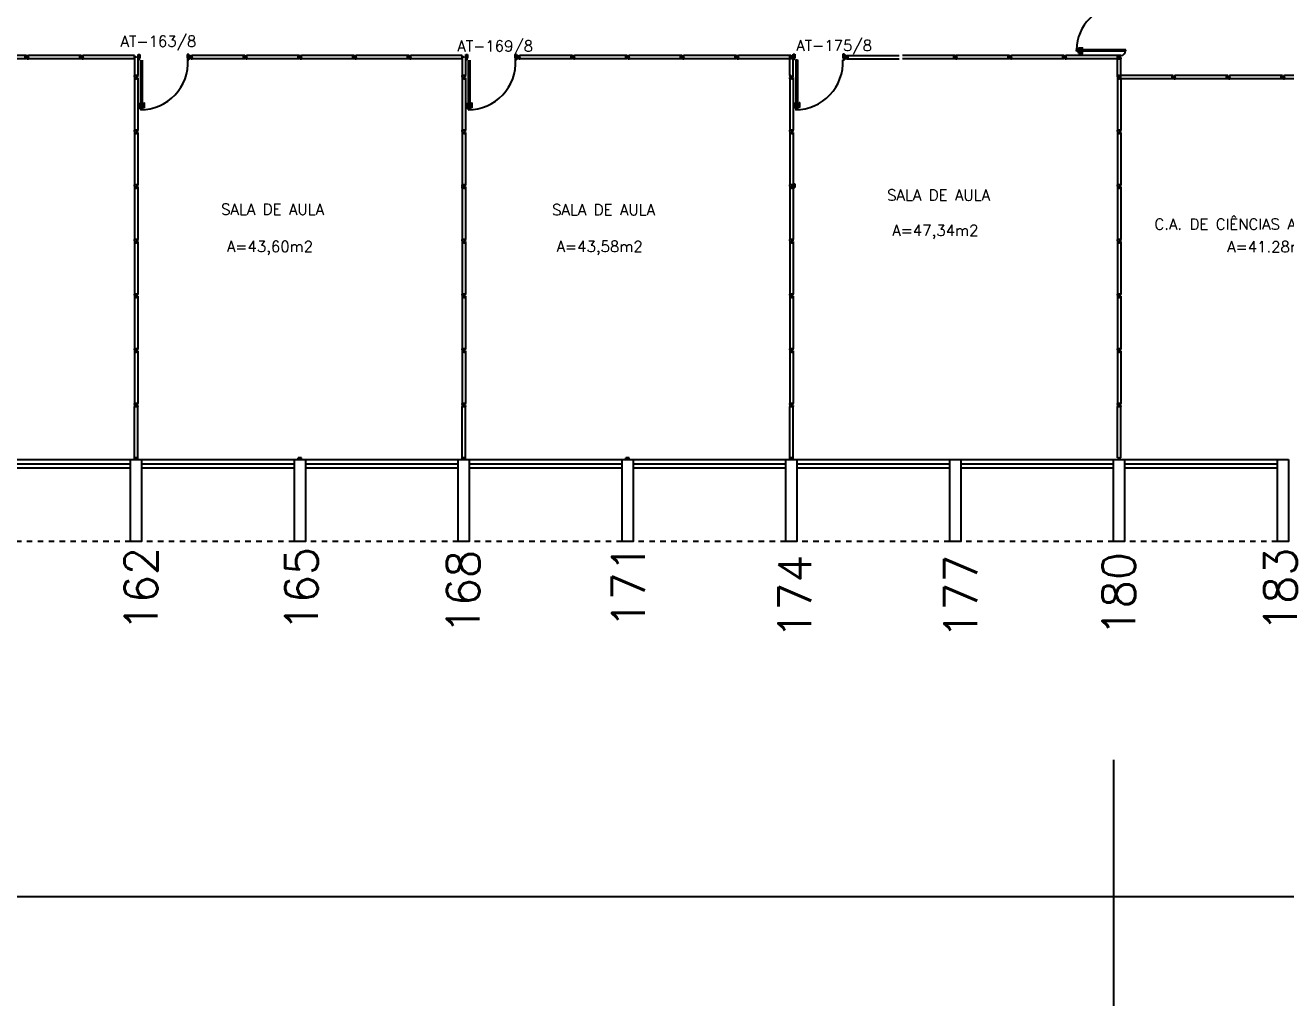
# Model space of a CAD drawing. Extents: x -250 to -5, y 354 to 449.
# Drawn here: x -76.63 to -53.54, y 356.9 to 374.85 of the extents above; entities that cross this region are included whole.
import ezdxf
from ezdxf.enums import TextEntityAlignment as Align

# ---------------------------------------------------------------- set-up
doc = ezdxf.new("R2010")
doc.units = 0
doc.header["$LTSCALE"] = 0.02
doc.header["$MEASUREMENT"] = 0
doc.header["$PDMODE"] = 98
doc.linetypes.add('HIDDEN2', pattern=[0.1875, 0.125, -0.0625])
doc.layers.get('0').update_dxf_attribs({"linetype": 'CONTINUOUS'})
doc.layers.get('DEFPOINTS').update_dxf_attribs({"linetype": 'CONTINUOUS'})
for name, color, linetype in [('DIV', 2, 'CONTINUOUS'), ('ESQ', 2, 'CONTINUOUS'), ('ESTR', 3, 'CONTINUOUS'), ('NOPILAR1', 2, 'CONTINUOUS'), ('PROJ', 1, 'HIDDEN2'), ('TEXTO', 2, 'CONTINUOUS'), ('TEXTO-CENTRO-CUSTO', 2, 'CONTINUOUS'), ('TEXTO-ENDEREÇO', 2, 'CONTINUOUS'), ('ÁREA', 2, 'CONTINUOUS')]:
    doc.layers.add(name, color=color, linetype=linetype)
doc.styles.add('1', font='romans.shx')
doc.styles.add('NOPILAR', font='simplex.shx', dxfattribs={"height": 0.6})
doc.styles.add('UNB-100', font='simplex.shx', dxfattribs={"height": 0.2})
doc.styles.add('UNB-100-1', font='simplex.shx', dxfattribs={"height": 0.2})
doc.dimstyles.new('1-600', dxfattribs={"dimtxt": 1.1, "dimasz": 2.5, "dimexe": 2, "dimexo": 4, "dimgap": 0.2, "dimtad": 1, "dimdec": 0, "dimzin": 4, "dimdsep": 46, "dimlunit": 6, "dimtxsty": '1', "dimblk1": 'NONE', "dimblk2": 'NONE', "dimsah": 1, "dimcen": 0, "dimclrd": 2, "dimclre": 2, "dimclrt": 2, "dimadec": 0, "dimazin": 0, "dimtfac": 1, "dimtdec": 0, "dimtmove": 2, "dimatfit": 3, "dimldrblk": 'NONE', "dimfxl": 0, "dimtolj": 1, "dimtzin": 0, "dimarcsym": 0})

# ---------------------------------------------------------------- blocks, each defined once
blk = doc.blocks.new('DIVMT-TTS')
for p, q in [((-0.03, 0.03), (-0.03, 0.006)), ((-0.008, 0.03), (-0.03, 0.03)), ((-0.0185, 0.006), (-0.03, 0.006)), ((-0.0185, -0.006), (-0.0185, 0.006)), ((-0.008, 0.03), (-0.008, 0.02)), ((-0.008, 0.02), (0.008, 0.02)), ((-0.0051, 0), (0.0051, 0)), ((0.0051, 0), (-0.0051, 0)), ((-0.0051, 0), (0.0051, 0)), ((0, -0.0051), (0, 0.0051)), ((0, 0.0051), (0, -0.0051)), ((0.008, 0.03), (0.008, 0.02)), ((0.008, 0.03), (0.03, 0.03)), ((0.0205, 0.006), (0.03, 0.006)), ((0.0205, -0.006), (0.0205, 0.006)), ((0.0205, 0.006), (0.0205, -0.006)), ((0.0205, 0.006), (0.03, 0.006)), ((0.97, 0.03), (0.03, 0.03)), ((0.03, 0.006), (0.03, 0.03)), ((0.03, -0.03), (0.03, 0.03)), ((0.03, -0.005), (0.03, 0.005)), ((0.97, -0.03), (0.97, 0.03)), ((0.97, 0.03), (0.97, 0.009)), ((0.97, 0.009), (0.97, 0.027)), ((0.9795, 0.006), (0.97, 0.006)), ((0.97, -0.005), (0.97, 0.005)), ((0.9795, 0.006), (0.9795, -0.006)), ((1.0051, 0), (0.9949, 0)), ((1, 0.0051), (1, -0.0051)), ((-0.0185, -0.006), (-0.03, -0.006)), ((-0.03, -0.03), (-0.03, -0.006)), ((-0.008, -0.03), (-0.03, -0.03)), ((-0.008, -0.03), (-0.008, -0.02)), ((-0.008, -0.02), (0.008, -0.02)), ((0.008, -0.03), (0.008, -0.02)), ((0.008, -0.03), (0.03, -0.03)), ((0.0205, -0.006), (0.03, -0.006)), ((0.0205, -0.006), (0.03, -0.006)), ((0.03, -0.006), (0.03, -0.03)), ((0.97, -0.03), (0.03, -0.03)), ((0.9795, -0.006), (0.97, -0.006)), ((0.97, -0.009), (0.97, -0.027))]:
    blk.add_line(p, q)
blk = doc.blocks.new('DIV-TTS')
for p, q in [((-0.0051, 0), (0.0051, 0)), ((0, -0.0051), (0, 0.0051)), ((0.0205, 0.006), (0.03, 0.006)), ((0.0205, -0.006), (0.0205, 0.006)), ((0.03, 0.03), (0.97, 0.03)), ((0.03, 0.03), (0.03, -0.03)), ((0.03, 0.009), (0.03, 0.027)), ((0.03, 0.005), (0.03, -0.005)), ((0.97, 0.03), (0.97, -0.03)), ((0.9795, 0.006), (0.97, 0.006)), ((0.97, 0.005), (0.97, -0.005)), ((0.9795, -0.006), (0.9795, 0.006)), ((1.0051, 0), (0.9949, 0)), ((0.9949, 0), (1.0051, 0)), ((1, -0.0051), (1, 0.0051)), ((0.0205, -0.006), (0.03, -0.006)), ((0.03, -0.03), (0.03, -0.009)), ((0.03, -0.009), (0.03, -0.027)), ((0.03, -0.03), (0.97, -0.03)), ((0.9795, -0.006), (0.97, -0.006))]:
    blk.add_line(p, q)
blk = doc.blocks.new('*D54')
at = {"color": 2, "linetype": 'ByBlock', "transparency": 16777216}
for p, q in [((-46.088, 351.649), (-46.088, 347.149)), ((-9.888, 351.649), (-9.888, 347.149)), ((-46.088, 349.149), (-9.888, 349.149))]:
    blk.add_line(p, q, dxfattribs=at)
at = {"layer": 'DEFPOINTS', "color": 0, "linetype": 'ByBlock', "transparency": 16777216}
for p in [(-46.088, 355.649), (-9.888, 355.649), (-9.888, 349.149)]:
    blk.add_point(p, dxfattribs=at)
at = {"color": 2, "linetype": 'ByBlock', "transparency": 16777216, "insert": (-27.988, 349.899), "char_height": 1.1, "attachment_point": 5, "style": '1'}
blk.add_mtext('\\A1;Salas de Aula', dxfattribs=at)
blk = doc.blocks.new('_NONE')
at = {"color": 0, "linetype": 'ByBlock'}
blk.add_circle((0, 0), 0.25, dxfattribs=at)
blk = doc.blocks.new('*D53')
at = {"color": 2, "linetype": 'ByBlock', "transparency": 16777216}
for p, q in [((-187.088, 351.649), (-187.088, 347.149)), ((-46.088, 351.649), (-46.088, 347.149)), ((-187.088, 349.149), (-46.088, 349.149))]:
    blk.add_line(p, q, dxfattribs=at)
at = {"layer": 'DEFPOINTS', "color": 0, "linetype": 'ByBlock', "transparency": 16777216}
for p in [(-187.088, 355.649), (-46.088, 355.649), (-46.088, 349.149)]:
    blk.add_point(p, dxfattribs=at)
at = {"color": 2, "linetype": 'ByBlock', "transparency": 16777216, "insert": (-116.588, 350.082), "char_height": 1.1, "attachment_point": 5, "style": '1'}
blk.add_mtext('\\A1;Biologia', dxfattribs=at)
blk = doc.blocks.new('MTINI-TTS')
for p, q in [((-0.03, 0.008), (-0.03, 0.03)), ((0.03, 0.03), (-0.03, 0.03)), ((-0.03, 0.008), (-0.02, 0.008)), ((-0.009, 0.03), (-0.027, 0.03)), ((-0.02, 0.008), (-0.02, 0)), ((-0.001, 0), (-0.02, 0)), ((-0.006, 0.02), (-0.006, 0.03)), ((-0.006, 0.023), (-0.006, 0.027)), ((-0.006, 0.02), (0.006, 0.02)), ((0.005, 0.03), (-0.005, 0.03)), ((0.005, 0), (-0.005, 0)), ((0.004, 0.02), (-0.004, 0.02)), ((0.02, 0), (-0.001, 0)), ((0, -0.005), (0, 0.005)), ((0.006, 0.02), (0.006, 0.03)), ((0.006, 0.023), (0.006, 0.027)), ((0.009, 0.03), (0.027, 0.03)), ((0.03, 0.008), (0.02, 0.008)), ((0.02, 0), (0.02, 0.008)), ((0.03, 0.008), (0.03, 0.03))]:
    blk.add_line(p, q)
blk = doc.blocks.new('MTT-TTS')
for p, q in [((-0.008, 0.03), (-0.03, 0.03)), ((-0.03, 0.03), (-0.03, 0.006)), ((-0.0185, 0.006), (-0.03, 0.006)), ((-0.0185, -0.006), (-0.0185, 0.006)), ((-0.008, 0.03), (-0.008, 0.02)), ((-0.008, 0.02), (0.008, 0.02)), ((-0.0051, 0), (0.0051, 0)), ((0, -0.0051), (0, 0.0051)), ((0.008, 0.03), (0.03, 0.03)), ((0.008, 0.03), (0.008, 0.02)), ((0.0205, -0.006), (0.0205, 0.006)), ((0.0205, 0.006), (0.03, 0.006)), ((0.03, 0.006), (0.03, 0.03)), ((-0.03, -0.03), (-0.03, -0.006)), ((-0.0185, -0.006), (-0.03, -0.006)), ((-0.008, -0.03), (-0.03, -0.03)), ((-0.008, -0.02), (0.008, -0.02)), ((-0.008, -0.03), (-0.008, -0.02)), ((0.008, -0.03), (0.008, -0.02)), ((0.008, -0.03), (0.03, -0.03)), ((0.0205, -0.006), (0.03, -0.006)), ((0.03, -0.006), (0.03, -0.03))]:
    blk.add_line(p, q)
blk = doc.blocks.new('PTDP-TTS')
at = {"color": 2}
for p, q in [((0.084, 0.9), (0.115, 0.9)), ((0.084, -0.1), (0.084, 0.9)), ((0.114, -0.1), (0.114, 0.9)), ((1.884, 0.9), (1.914, 0.9)), ((1.884, -0.1), (1.884, 0.9)), ((1.914, -0.1), (1.914, 0.9)), ((0.084, -0.1), (0.115, -0.1)), ((1.885, -0.101), (1.915, -0.101))]:
    blk.add_line(p, q, dxfattribs=at)
at = {"color": 1}
for centre, radius, start, end in [((0.114, 0.006), 0.892, 0, 90), ((1.899, 0.006), 0.892, 90, 180), ((0.098, 0), 0.098, 180, 270), ((1.896, -0.001), 0.0991, 271.7192, 0)]:
    blk.add_arc(centre, radius, start, end, dxfattribs=at)
at = {"layer": 'ESQ', "color": 1}
for p, q in [((0.044, 0.86), (0.044, 0.77)), ((0.044, 0.86), (0.084, 0.86)), ((0.054, 0.77), (0.044, 0.77)), ((0.054, 0.85), (0.054, 0.77)), ((0.054, 0.85), (0.084, 0.85)), ((0.154, 0.86), (0.114, 0.86)), ((0.144, 0.85), (0.114, 0.85)), ((0.144, 0.85), (0.144, 0.77)), ((0.144, 0.77), (0.154, 0.77)), ((0.154, 0.86), (0.154, 0.77))]:
    blk.add_line(p, q, dxfattribs=at)

msp = doc.modelspace()

# ---------------------------------------------------------------- linework, layer by layer
at = {"layer": 'DIV'}
for p, q in [((-74.626, 374.237), (-74.626, 373.927)), ((-74.566, 374.237), (-74.566, 373.927)), ((-74.539, 374.217), (-74.56, 374.217)), ((-74.559, 374.302), (-74.559, 374.317)), ((-74.559, 374.317), (-74.529, 374.317)), ((-74.559, 374.232), (-74.559, 374.302)), ((-74.559, 374.217), (-74.559, 374.233)), ((-74.539, 374.247), (-74.539, 374.217)), ((-74.539, 374.247), (-74.529, 374.247)), ((-74.529, 374.317), (-74.529, 374.247)), ((-74.514, 374.213), (-74.514, 373.299)), ((-74.484, 374.213), (-74.484, 373.299)), ((-73.66, 374.317), (-73.66, 374.247)), ((-73.63, 374.317), (-73.66, 374.317)), ((-73.65, 374.247), (-73.66, 374.247)), ((-73.65, 374.247), (-73.65, 374.217)), ((-73.65, 374.217), (-73.63, 374.217)), ((-73.647, 374.317), (-73.647, 374.297)), ((-73.647, 374.297), (-73.632, 374.297)), ((-73.647, 374.237), (-73.632, 374.237)), ((-73.647, 374.217), (-73.647, 374.237)), ((-73.63, 374.302), (-73.63, 374.317)), ((-73.63, 374.232), (-73.63, 374.302)), ((-73.63, 374.217), (-73.63, 374.233)), ((-68.626, 374.237), (-68.626, 373.927)), ((-68.566, 374.237), (-68.566, 373.927)), ((-68.539, 374.217), (-68.56, 374.217)), ((-68.559, 374.302), (-68.559, 374.317)), ((-68.559, 374.317), (-68.529, 374.317)), ((-68.559, 374.232), (-68.559, 374.302)), ((-68.559, 374.217), (-68.559, 374.233)), ((-68.539, 374.247), (-68.539, 374.217)), ((-68.539, 374.247), (-68.529, 374.247)), ((-68.529, 374.317), (-68.529, 374.247)), ((-68.514, 374.213), (-68.514, 373.299)), ((-68.484, 374.213), (-68.484, 373.299)), ((-67.66, 374.317), (-67.66, 374.247)), ((-67.63, 374.317), (-67.66, 374.317)), ((-67.65, 374.247), (-67.66, 374.247)), ((-67.65, 374.247), (-67.65, 374.217)), ((-67.65, 374.217), (-67.63, 374.217)), ((-67.647, 374.317), (-67.647, 374.297)), ((-67.647, 374.297), (-67.632, 374.297)), ((-67.647, 374.237), (-67.632, 374.237)), ((-67.647, 374.217), (-67.647, 374.237)), ((-67.63, 374.302), (-67.63, 374.317)), ((-67.63, 374.232), (-67.63, 374.302)), ((-67.63, 374.217), (-67.63, 374.233)), ((-62.626, 374.258), (-62.626, 374.24)), ((-62.626, 373.927), (-62.626, 374.237)), ((-62.566, 373.927), (-62.566, 374.237)), ((-62.564, 374.318), (-62.534, 374.318)), ((-62.564, 374.303), (-62.564, 374.318)), ((-62.564, 374.233), (-62.564, 374.303)), ((-62.564, 374.218), (-62.564, 374.233)), ((-62.544, 374.218), (-62.564, 374.218)), ((-62.544, 374.248), (-62.534, 374.248)), ((-62.544, 374.248), (-62.544, 374.218)), ((-62.534, 374.318), (-62.534, 374.248)), ((-62.515, 374.218), (-62.485, 374.218)), ((-62.515, 374.218), (-62.515, 373.303)), ((-62.485, 374.218), (-62.485, 373.303)), ((-61.653, 374.318), (-61.653, 374.248)), ((-61.623, 374.318), (-61.653, 374.318)), ((-61.643, 374.248), (-61.653, 374.248)), ((-61.643, 374.248), (-61.643, 374.218)), ((-61.643, 374.218), (-61.623, 374.218)), ((-61.602, 374.298), (-61.624, 374.298)), ((-61.624, 374.298), (-61.624, 374.274)), ((-61.613, 374.274), (-61.624, 374.274)), ((-61.624, 374.238), (-61.624, 374.262)), ((-61.613, 374.262), (-61.624, 374.262)), ((-61.602, 374.238), (-61.624, 374.238)), ((-61.623, 374.303), (-61.623, 374.318)), ((-61.623, 374.233), (-61.623, 374.303)), ((-61.623, 374.218), (-61.623, 374.233)), ((-61.613, 374.262), (-61.613, 374.274)), ((-61.602, 374.298), (-61.602, 374.288)), ((-61.602, 374.288), (-61.586, 374.288)), ((-61.602, 374.248), (-61.586, 374.248)), ((-61.602, 374.238), (-61.602, 374.248)), ((-61.599, 374.268), (-61.589, 374.268)), ((-61.599, 374.268), (-61.589, 374.268)), ((-61.594, 374.263), (-61.594, 374.273)), ((-61.594, 374.263), (-61.594, 374.273)), ((-61.586, 374.298), (-61.564, 374.298)), ((-61.586, 374.298), (-61.586, 374.288)), ((-61.586, 374.238), (-61.586, 374.248)), ((-61.586, 374.238), (-61.564, 374.238)), ((-61.574, 374.274), (-61.564, 374.274)), ((-61.574, 374.262), (-61.574, 374.274)), ((-61.574, 374.262), (-61.574, 374.274)), ((-61.574, 374.274), (-61.564, 374.274)), ((-61.574, 374.262), (-61.564, 374.262)), ((-61.574, 374.262), (-61.564, 374.262)), ((-61.564, 374.298), (-60.624, 374.298)), ((-61.564, 374.298), (-61.564, 374.238)), ((-61.564, 374.274), (-61.564, 374.298)), ((-61.564, 374.277), (-61.564, 374.295)), ((-61.564, 374.273), (-61.564, 374.263)), ((-61.564, 374.262), (-61.564, 374.238)), ((-61.564, 374.238), (-61.564, 374.259)), ((-61.564, 374.259), (-61.564, 374.241)), ((-61.564, 374.238), (-60.624, 374.238)), ((-59.624, 374.298), (-60.564, 374.298)), ((-59.624, 374.238), (-60.564, 374.238)), ((-59.624, 374.298), (-59.624, 374.274)), ((-59.602, 374.298), (-59.624, 374.298)), ((-59.624, 374.238), (-59.624, 374.298)), ((-59.624, 374.298), (-59.624, 374.277)), ((-59.624, 374.298), (-59.6, 374.298)), ((-59.624, 374.276), (-59.624, 374.298)), ((-59.624, 374.277), (-59.624, 374.295)), ((-59.624, 374.276), (-59.614, 374.276)), ((-59.613, 374.274), (-59.624, 374.274)), ((-59.615, 374.274), (-59.624, 374.274)), ((-59.624, 374.263), (-59.624, 374.273)), ((-59.613, 374.262), (-59.624, 374.262)), ((-59.624, 374.238), (-59.624, 374.262)), ((-59.615, 374.262), (-59.624, 374.262)), ((-59.624, 374.26), (-59.614, 374.26)), ((-59.624, 374.26), (-59.624, 374.238)), ((-59.624, 374.259), (-59.624, 374.241)), ((-59.602, 374.238), (-59.624, 374.238)), ((-59.6, 374.238), (-59.624, 374.238)), ((-59.564, 374.238), (-59.624, 374.238)), ((-59.615, 374.274), (-59.615, 374.262)), ((-59.614, 374.276), (-59.614, 374.26)), ((-59.613, 374.262), (-59.613, 374.274)), ((-59.602, 374.298), (-59.602, 374.288)), ((-59.602, 374.288), (-59.586, 374.288)), ((-59.602, 374.238), (-59.602, 374.248)), ((-59.602, 374.248), (-59.586, 374.248)), ((-59.6, 374.287), (-59.6, 374.298)), ((-59.588, 374.287), (-59.6, 374.287)), ((-59.6, 374.248), (-59.6, 374.238)), ((-59.588, 374.248), (-59.6, 374.248)), ((-59.6, 374.248), (-59.588, 374.248)), ((-59.6, 374.248), (-59.6, 374.238)), ((-59.599, 374.268), (-59.589, 374.268)), ((-59.589, 374.268), (-59.599, 374.268)), ((-59.599, 374.268), (-59.589, 374.268)), ((-59.589, 374.268), (-59.599, 374.268)), ((-59.589, 374.268), (-59.599, 374.268)), ((-59.599, 374.268), (-59.589, 374.268)), ((-59.589, 374.238), (-59.599, 374.238)), ((-59.594, 374.263), (-59.594, 374.273)), ((-59.594, 374.273), (-59.594, 374.263)), ((-59.594, 374.273), (-59.594, 374.263)), ((-59.594, 374.273), (-59.594, 374.263)), ((-59.594, 374.263), (-59.594, 374.273)), ((-59.594, 374.273), (-59.594, 374.263)), ((-59.588, 374.287), (-59.588, 374.298)), ((-59.564, 374.298), (-59.588, 374.298)), ((-59.588, 374.248), (-59.588, 374.238)), ((-59.588, 374.248), (-59.588, 374.238)), ((-59.588, 374.238), (-59.564, 374.238)), ((-59.586, 374.298), (-59.586, 374.288)), ((-59.586, 374.298), (-59.564, 374.298)), ((-59.586, 374.238), (-59.586, 374.248)), ((-59.586, 374.238), (-59.564, 374.238)), ((-59.564, 374.276), (-59.574, 374.276)), ((-59.574, 374.276), (-59.574, 374.26)), ((-59.574, 374.274), (-59.564, 374.274)), ((-59.574, 374.262), (-59.574, 374.274)), ((-59.574, 374.274), (-59.574, 374.262)), ((-59.574, 374.274), (-59.564, 374.274)), ((-59.574, 374.262), (-59.564, 374.262)), ((-59.574, 374.262), (-59.564, 374.262)), ((-59.564, 374.26), (-59.574, 374.26)), ((-58.624, 374.298), (-59.564, 374.298)), ((-59.564, 374.274), (-59.564, 374.298)), ((-59.564, 374.238), (-59.564, 374.298)), ((-59.564, 374.276), (-59.564, 374.298)), ((-59.564, 374.263), (-59.564, 374.273)), ((-59.564, 374.262), (-59.564, 374.238)), ((-59.564, 374.26), (-59.564, 374.238)), ((-58.624, 374.238), (-59.564, 374.238)), ((-58.624, 374.238), (-58.624, 374.298)), ((-58.624, 374.298), (-58.624, 374.277)), ((-58.624, 374.298), (-58.624, 374.274)), ((-58.602, 374.298), (-58.624, 374.298)), ((-58.624, 374.277), (-58.624, 374.295)), ((-58.615, 374.274), (-58.624, 374.274)), ((-58.613, 374.274), (-58.624, 374.274)), ((-58.624, 374.263), (-58.624, 374.273)), ((-58.615, 374.262), (-58.624, 374.262)), ((-58.613, 374.262), (-58.624, 374.262)), ((-58.624, 374.238), (-58.624, 374.262)), ((-58.624, 374.259), (-58.624, 374.241)), ((-58.602, 374.238), (-58.624, 374.238)), ((-58.615, 374.274), (-58.615, 374.262)), ((-58.613, 374.262), (-58.613, 374.274)), ((-58.602, 374.298), (-58.602, 374.288)), ((-58.602, 374.288), (-58.586, 374.288)), ((-58.602, 374.238), (-58.602, 374.248)), ((-58.602, 374.248), (-58.586, 374.248)), ((-58.589, 374.268), (-58.599, 374.268)), ((-58.599, 374.268), (-58.589, 374.268)), ((-58.589, 374.268), (-58.599, 374.268)), ((-58.599, 374.268), (-58.589, 374.268)), ((-58.594, 374.273), (-58.594, 374.263)), ((-58.594, 374.263), (-58.594, 374.273)), ((-58.594, 374.273), (-58.594, 374.263)), ((-58.586, 374.298), (-58.586, 374.288)), ((-58.586, 374.298), (-58.564, 374.298)), ((-58.586, 374.238), (-58.586, 374.248)), ((-58.586, 374.238), (-58.564, 374.238)), ((-58.574, 374.274), (-58.564, 374.274)), ((-58.574, 374.262), (-58.574, 374.274)), ((-58.574, 374.274), (-58.574, 374.262)), ((-58.574, 374.274), (-58.564, 374.274)), ((-58.574, 374.262), (-58.564, 374.262)), ((-58.574, 374.262), (-58.564, 374.262)), ((-57.624, 374.298), (-58.564, 374.298)), ((-58.564, 374.274), (-58.564, 374.298)), ((-58.564, 374.238), (-58.564, 374.298)), ((-58.564, 374.263), (-58.564, 374.273)), ((-58.564, 374.262), (-58.564, 374.238)), ((-57.624, 374.238), (-58.564, 374.238)), ((-57.624, 374.238), (-57.624, 374.298)), ((-57.624, 374.298), (-57.624, 374.277)), ((-57.624, 374.298), (-57.624, 374.274)), ((-57.602, 374.298), (-57.624, 374.298)), ((-57.624, 374.277), (-57.624, 374.295)), ((-57.615, 374.274), (-57.624, 374.274)), ((-57.613, 374.274), (-57.624, 374.274)), ((-57.624, 374.263), (-57.624, 374.273)), ((-57.615, 374.262), (-57.624, 374.262)), ((-57.613, 374.262), (-57.624, 374.262)), ((-57.624, 374.238), (-57.624, 374.262)), ((-57.624, 374.259), (-57.624, 374.241)), ((-57.602, 374.238), (-57.624, 374.238)), ((-57.615, 374.274), (-57.615, 374.262)), ((-57.613, 374.262), (-57.613, 374.274)), ((-57.602, 374.298), (-57.602, 374.288)), ((-57.602, 374.288), (-57.586, 374.288)), ((-57.602, 374.238), (-57.602, 374.248)), ((-57.602, 374.248), (-57.586, 374.248)), ((-57.589, 374.268), (-57.599, 374.268)), ((-57.599, 374.268), (-57.589, 374.268)), ((-57.589, 374.268), (-57.599, 374.268)), ((-57.599, 374.268), (-57.589, 374.268)), ((-57.594, 374.273), (-57.594, 374.263)), ((-57.594, 374.263), (-57.594, 374.273)), ((-57.594, 374.273), (-57.594, 374.263)), ((-57.586, 374.298), (-57.586, 374.288)), ((-57.586, 374.298), (-57.564, 374.298)), ((-57.586, 374.238), (-57.586, 374.248)), ((-57.586, 374.238), (-57.564, 374.238)), ((-57.574, 374.274), (-57.564, 374.274)), ((-57.574, 374.262), (-57.574, 374.274)), ((-57.574, 374.274), (-57.574, 374.262)), ((-57.574, 374.274), (-57.564, 374.274)), ((-57.574, 374.262), (-57.564, 374.262)), ((-57.574, 374.262), (-57.564, 374.262)), ((-56.624, 374.298), (-57.564, 374.298)), ((-57.564, 374.274), (-57.564, 374.298)), ((-57.564, 374.238), (-57.564, 374.298)), ((-57.564, 374.263), (-57.564, 374.273)), ((-57.564, 374.262), (-57.564, 374.238)), ((-56.624, 374.238), (-57.564, 374.238)), ((-56.626, 373.927), (-56.626, 374.238)), ((-56.624, 374.238), (-56.624, 374.298)), ((-56.624, 374.298), (-56.624, 374.277)), ((-56.6, 374.298), (-56.624, 374.298)), ((-56.624, 374.276), (-56.624, 374.298)), ((-56.564, 374.298), (-56.624, 374.298)), ((-56.624, 374.277), (-56.624, 374.295)), ((-56.624, 374.276), (-56.614, 374.276)), ((-56.615, 374.274), (-56.624, 374.274)), ((-56.624, 374.263), (-56.624, 374.273)), ((-56.615, 374.262), (-56.624, 374.262)), ((-56.624, 374.26), (-56.614, 374.26)), ((-56.624, 374.26), (-56.624, 374.238)), ((-56.624, 374.259), (-56.624, 374.241)), ((-56.624, 374.238), (-56.6, 374.238)), ((-56.624, 374.238), (-56.564, 374.238)), ((-56.615, 374.274), (-56.615, 374.262)), ((-56.614, 374.26), (-56.614, 374.276)), ((-56.6, 374.289), (-56.6, 374.298)), ((-56.6, 374.289), (-56.6, 374.298)), ((-56.588, 374.289), (-56.6, 374.289)), ((-56.6, 374.289), (-56.588, 374.289)), ((-56.6, 374.25), (-56.6, 374.238)), ((-56.588, 374.25), (-56.6, 374.25)), ((-56.588, 374.248), (-56.6, 374.248)), ((-56.6, 374.248), (-56.6, 374.238)), ((-56.589, 374.298), (-56.599, 374.298)), ((-56.589, 374.268), (-56.599, 374.268)), ((-56.589, 374.268), (-56.599, 374.268)), ((-56.599, 374.268), (-56.589, 374.268)), ((-56.589, 374.268), (-56.599, 374.268)), ((-56.599, 374.238), (-56.589, 374.238)), ((-56.594, 374.273), (-56.594, 374.263)), ((-56.594, 374.263), (-56.594, 374.273)), ((-56.594, 374.273), (-56.594, 374.263)), ((-56.594, 374.263), (-56.594, 374.273)), ((-56.594, 374.263), (-56.594, 374.273)), ((-56.594, 374.273), (-56.594, 374.263)), ((-56.588, 374.298), (-56.564, 374.298)), ((-56.588, 374.289), (-56.588, 374.298)), ((-56.588, 374.289), (-56.588, 374.298)), ((-56.588, 374.25), (-56.588, 374.238)), ((-56.588, 374.248), (-56.588, 374.238)), ((-56.564, 374.238), (-56.588, 374.238)), ((-56.564, 374.276), (-56.574, 374.276)), ((-56.574, 374.26), (-56.574, 374.276)), ((-56.564, 374.26), (-56.574, 374.26)), ((-56.566, 373.927), (-56.566, 374.238)), ((-56.564, 374.276), (-56.564, 374.298)), ((-56.564, 374.26), (-56.564, 374.238)), ((-74.602, 373.927), (-74.626, 373.927)), ((-74.626, 373.905), (-74.626, 373.927)), ((-74.566, 373.927), (-74.626, 373.927)), ((-74.626, 373.905), (-74.616, 373.905)), ((-74.626, 373.889), (-74.616, 373.889)), ((-74.626, 373.889), (-74.626, 373.867)), ((-74.626, 373.867), (-74.602, 373.867)), ((-74.616, 373.889), (-74.616, 373.905)), ((-74.602, 373.918), (-74.602, 373.927)), ((-74.602, 373.918), (-74.602, 373.927)), ((-74.59, 373.918), (-74.602, 373.918)), ((-74.602, 373.918), (-74.59, 373.918)), ((-74.602, 373.879), (-74.602, 373.867)), ((-74.59, 373.879), (-74.602, 373.879)), ((-74.591, 373.927), (-74.601, 373.927)), ((-74.591, 373.897), (-74.601, 373.897)), ((-74.601, 373.897), (-74.591, 373.897)), ((-74.596, 373.892), (-74.596, 373.902)), ((-74.596, 373.902), (-74.596, 373.892)), ((-74.596, 373.892), (-74.596, 373.902)), ((-74.59, 373.927), (-74.566, 373.927)), ((-74.59, 373.918), (-74.59, 373.927)), ((-74.59, 373.918), (-74.59, 373.927)), ((-74.59, 373.879), (-74.59, 373.867)), ((-74.566, 373.867), (-74.59, 373.867)), ((-74.566, 373.905), (-74.576, 373.905)), ((-74.576, 373.889), (-74.576, 373.905)), ((-74.566, 373.889), (-74.576, 373.889)), ((-74.566, 373.905), (-74.566, 373.927)), ((-74.566, 373.889), (-74.566, 373.867)), ((-68.602, 373.927), (-68.626, 373.927)), ((-68.626, 373.905), (-68.626, 373.927)), ((-68.566, 373.927), (-68.626, 373.927)), ((-68.626, 373.905), (-68.616, 373.905)), ((-68.626, 373.889), (-68.616, 373.889)), ((-68.626, 373.889), (-68.626, 373.867)), ((-68.626, 373.867), (-68.602, 373.867)), ((-68.616, 373.889), (-68.616, 373.905)), ((-68.602, 373.918), (-68.602, 373.927)), ((-68.602, 373.918), (-68.602, 373.927)), ((-68.59, 373.918), (-68.602, 373.918)), ((-68.602, 373.918), (-68.59, 373.918)), ((-68.602, 373.879), (-68.602, 373.867)), ((-68.59, 373.879), (-68.602, 373.879)), ((-68.591, 373.927), (-68.601, 373.927)), ((-68.591, 373.897), (-68.601, 373.897)), ((-68.601, 373.897), (-68.591, 373.897)), ((-68.596, 373.892), (-68.596, 373.902)), ((-68.596, 373.902), (-68.596, 373.892)), ((-68.596, 373.892), (-68.596, 373.902)), ((-68.59, 373.927), (-68.566, 373.927)), ((-68.59, 373.918), (-68.59, 373.927)), ((-68.59, 373.918), (-68.59, 373.927)), ((-68.59, 373.879), (-68.59, 373.867)), ((-68.566, 373.867), (-68.59, 373.867)), ((-68.566, 373.905), (-68.576, 373.905)), ((-68.576, 373.889), (-68.576, 373.905)), ((-68.566, 373.889), (-68.576, 373.889)), ((-68.566, 373.905), (-68.566, 373.927)), ((-68.566, 373.889), (-68.566, 373.867)), ((-56.626, 373.927), (-56.566, 373.927)), ((-56.602, 373.927), (-56.626, 373.927)), ((-56.626, 373.905), (-56.626, 373.927)), ((-56.626, 373.927), (-56.566, 373.927)), ((-56.602, 373.927), (-56.626, 373.927)), ((-56.626, 373.905), (-56.626, 373.927)), ((-56.626, 373.905), (-56.616, 373.905)), ((-56.626, 373.905), (-56.616, 373.905)), ((-56.626, 373.889), (-56.616, 373.889)), ((-56.626, 373.889), (-56.626, 373.867)), ((-56.626, 373.889), (-56.616, 373.889)), ((-56.626, 373.889), (-56.626, 373.867)), ((-56.626, 373.867), (-56.602, 373.867)), ((-56.626, 373.867), (-56.602, 373.867)), ((-56.605, 373.927), (-56.623, 373.927)), ((-56.605, 373.927), (-56.623, 373.927)), ((-56.616, 373.889), (-56.616, 373.905)), ((-56.616, 373.889), (-56.616, 373.905)), ((-56.602, 373.918), (-56.602, 373.927)), ((-56.602, 373.918), (-56.602, 373.927)), ((-56.602, 373.918), (-56.602, 373.927)), ((-56.602, 373.918), (-56.602, 373.927)), ((-56.59, 373.918), (-56.602, 373.918)), ((-56.59, 373.918), (-56.602, 373.918)), ((-56.59, 373.918), (-56.602, 373.918)), ((-56.59, 373.918), (-56.602, 373.918)), ((-56.602, 373.879), (-56.602, 373.867)), ((-56.59, 373.879), (-56.602, 373.879)), ((-56.602, 373.879), (-56.602, 373.867)), ((-56.59, 373.879), (-56.602, 373.879)), ((-56.601, 373.927), (-56.591, 373.927)), ((-56.601, 373.927), (-56.591, 373.927)), ((-56.591, 373.897), (-56.601, 373.897)), ((-56.591, 373.897), (-56.601, 373.897)), ((-56.591, 373.897), (-56.601, 373.897)), ((-56.591, 373.897), (-56.601, 373.897)), ((-56.596, 373.892), (-56.596, 373.902)), ((-56.596, 373.892), (-56.596, 373.902)), ((-56.596, 373.892), (-56.596, 373.902)), ((-56.596, 373.892), (-56.596, 373.902)), ((-56.59, 373.918), (-56.59, 373.927)), ((-56.59, 373.927), (-56.566, 373.927)), ((-56.59, 373.918), (-56.59, 373.927)), ((-56.59, 373.918), (-56.59, 373.927)), ((-56.59, 373.927), (-56.566, 373.927)), ((-56.59, 373.918), (-56.59, 373.927)), ((-56.59, 373.879), (-56.59, 373.867)), ((-56.59, 373.879), (-56.59, 373.867)), ((-56.566, 373.867), (-56.59, 373.867)), ((-56.566, 373.867), (-56.59, 373.867)), ((-56.566, 373.927), (-56.587, 373.927)), ((-56.587, 373.927), (-56.569, 373.927)), ((-56.566, 373.927), (-56.587, 373.927)), ((-56.587, 373.927), (-56.569, 373.927)), ((-56.566, 373.905), (-56.576, 373.905)), ((-56.576, 373.889), (-56.576, 373.905)), ((-56.566, 373.905), (-56.576, 373.905)), ((-56.576, 373.889), (-56.576, 373.905)), ((-56.566, 373.889), (-56.576, 373.889)), ((-56.566, 373.889), (-56.576, 373.889)), ((-56.566, 373.905), (-56.566, 373.927)), ((-56.566, 373.905), (-56.566, 373.927)), ((-56.566, 373.889), (-56.566, 373.867)), ((-56.566, 373.889), (-56.566, 373.867)), ((-74.547, 373.429), (-74.557, 373.429)), ((-74.557, 373.339), (-74.557, 373.429)), ((-74.557, 373.339), (-74.517, 373.339)), ((-74.547, 373.349), (-74.547, 373.429)), ((-74.547, 373.349), (-74.517, 373.349)), ((-74.484, 373.299), (-74.514, 373.299)), ((-74.452, 373.349), (-74.482, 373.349)), ((-74.442, 373.339), (-74.482, 373.339)), ((-74.452, 373.429), (-74.442, 373.429)), ((-74.452, 373.349), (-74.452, 373.429)), ((-74.442, 373.339), (-74.442, 373.429)), ((-68.547, 373.429), (-68.557, 373.429)), ((-68.557, 373.339), (-68.557, 373.429)), ((-68.557, 373.339), (-68.517, 373.339)), ((-68.547, 373.349), (-68.547, 373.429)), ((-68.547, 373.349), (-68.517, 373.349)), ((-68.484, 373.299), (-68.514, 373.299)), ((-68.452, 373.349), (-68.482, 373.349)), ((-68.442, 373.339), (-68.482, 373.339)), ((-68.452, 373.429), (-68.442, 373.429)), ((-68.452, 373.349), (-68.452, 373.429)), ((-68.442, 373.339), (-68.442, 373.429)), ((-62.558, 373.343), (-62.558, 373.433)), ((-62.548, 373.433), (-62.558, 373.433)), ((-62.558, 373.343), (-62.518, 373.343)), ((-62.548, 373.353), (-62.548, 373.433)), ((-62.548, 373.353), (-62.518, 373.353)), ((-62.485, 373.303), (-62.515, 373.303)), ((-62.453, 373.353), (-62.483, 373.353)), ((-62.443, 373.343), (-62.483, 373.343)), ((-62.453, 373.353), (-62.453, 373.433)), ((-62.453, 373.433), (-62.443, 373.433)), ((-62.443, 373.343), (-62.443, 373.433)), ((-62.566, 371.947), (-62.536, 371.947)), ((-62.566, 371.932), (-62.566, 371.947)), ((-62.566, 371.862), (-62.566, 371.932)), ((-62.566, 371.847), (-62.566, 371.863)), ((-62.546, 371.877), (-62.536, 371.877)), ((-62.536, 371.947), (-62.536, 371.877))]:
    msp.add_line(p, q, dxfattribs=at)
at = {"layer": 'DIV', "color": 1}
for centre in [(-74.512, 374.167), (-68.512, 374.167), (-62.519, 374.168)]:
    msp.add_arc(centre, 0.865, 270, 3.3214, dxfattribs=at)
at = {"layer": 'ESQ', "color": 1}
for p, q in [((-77.496, 366.897), (-74.696, 366.897)), ((-77.496, 366.822), (-74.696, 366.822)), ((-74.496, 366.897), (-71.696, 366.897)), ((-74.496, 366.822), (-71.696, 366.822)), ((-71.496, 366.897), (-68.696, 366.897)), ((-71.496, 366.822), (-68.696, 366.822)), ((-68.496, 366.897), (-65.696, 366.897)), ((-68.496, 366.822), (-65.696, 366.822)), ((-65.496, 366.897), (-62.696, 366.897)), ((-65.496, 366.822), (-62.696, 366.822)), ((-62.496, 366.897), (-59.696, 366.897)), ((-62.496, 366.822), (-59.696, 366.822)), ((-59.496, 366.897), (-56.696, 366.897)), ((-59.496, 366.822), (-56.696, 366.822)), ((-56.496, 366.897), (-53.696, 366.897)), ((-56.496, 366.822), (-53.696, 366.822)), ((-77.496, 366.747), (-74.696, 366.747)), ((-74.496, 366.747), (-71.696, 366.747)), ((-71.496, 366.747), (-68.696, 366.747)), ((-68.496, 366.747), (-65.696, 366.747)), ((-65.496, 366.747), (-62.696, 366.747)), ((-62.496, 366.747), (-59.696, 366.747)), ((-59.496, 366.747), (-56.696, 366.747)), ((-56.496, 366.747), (-53.696, 366.747))]:
    msp.add_line(p, q, dxfattribs=at)
at = {"layer": 'ESTR'}
for points in [[(-74.496, 366.897), (-74.496, 365.397), (-74.696, 365.397), (-74.696, 366.897)], [(-71.496, 366.897), (-71.496, 365.397), (-71.696, 365.397), (-71.696, 366.897)], [(-68.496, 366.897), (-68.496, 365.397), (-68.696, 365.397), (-68.696, 366.897)], [(-65.496, 366.897), (-65.496, 365.397), (-65.696, 365.397), (-65.696, 366.897)], [(-62.496, 366.897), (-62.496, 365.397), (-62.696, 365.397), (-62.696, 366.897)], [(-59.496, 366.897), (-59.496, 365.397), (-59.696, 365.397), (-59.696, 366.897)], [(-56.496, 366.897), (-56.496, 365.397), (-56.696, 365.397), (-56.696, 366.897)], [(-53.496, 366.897), (-53.496, 365.397), (-53.696, 365.397), (-53.696, 366.897)]]:
    msp.add_lwpolyline(points, close=True, dxfattribs=at)
at = {"layer": 'PROJ'}
for p, q in [((-74.696, 365.397), (-77.496, 365.397)), ((-71.696, 365.397), (-74.496, 365.397)), ((-68.696, 365.397), (-71.496, 365.397)), ((-65.696, 365.397), (-68.496, 365.397)), ((-62.696, 365.397), (-65.496, 365.397)), ((-59.696, 365.397), (-62.496, 365.397)), ((-56.696, 365.397), (-59.496, 365.397)), ((-53.696, 365.397), (-56.496, 365.397))]:
    msp.add_line(p, q, dxfattribs=at)

# ---------------------------------------------------------------- block references
at = {"layer": 'DIV'}
for name, p in [('DIVMT-TTS', (-77.596, 374.267)), ('DIVMT-TTS', (-76.596, 374.267)), ('DIVMT-TTS', (-75.596, 374.267)), ('DIVMT-TTS', (-73.596, 374.267)), ('DIVMT-TTS', (-72.596, 374.267)), ('DIVMT-TTS', (-71.596, 374.267)), ('DIVMT-TTS', (-70.596, 374.267)), ('DIVMT-TTS', (-69.596, 374.267)), ('DIVMT-TTS', (-67.596, 374.267)), ('DIVMT-TTS', (-66.596, 374.267)), ('DIVMT-TTS', (-65.596, 374.267)), ('DIVMT-TTS', (-64.596, 374.267)), ('DIVMT-TTS', (-63.596, 374.267)), ('MTT-TTS', (-62.596, 374.267)), ('MTT-TTS', (-62.596, 373.897)), ('DIVMT-TTS', (-55.596, 373.897)), ('DIVMT-TTS', (-54.596, 373.897)), ('DIVMT-TTS', (-53.596, 373.897)), ('MTT-TTS', (-68.596, 371.897)), ('MTINI-TTS', (-74.596, 366.897)), ('MTINI-TTS', (-71.596, 366.897)), ('MTINI-TTS', (-68.596, 366.897)), ('MTINI-TTS', (-65.596, 366.897)), ('MTINI-TTS', (-62.596, 366.897))]:
    msp.add_blockref(name, p, dxfattribs=at)
for name, p, rotation in [('DIVMT-TTS', (-74.596, 372.897), 90), ('DIVMT-TTS', (-68.596, 372.897), 90), ('DIVMT-TTS', (-62.596, 372.897), 90), ('DIVMT-TTS', (-56.596, 372.897), 90), ('DIV-TTS', (-55.596, 373.897), 180), ('DIVMT-TTS', (-74.596, 371.897), 90), ('DIVMT-TTS', (-68.596, 371.897), 90), ('DIVMT-TTS', (-62.596, 371.897), 90), ('DIVMT-TTS', (-56.596, 371.897), 90), ('DIVMT-TTS', (-74.596, 370.897), 90), ('DIVMT-TTS', (-68.596, 370.897), 90), ('DIVMT-TTS', (-62.596, 370.897), 90), ('DIVMT-TTS', (-56.596, 370.897), 90), ('DIVMT-TTS', (-74.596, 369.897), 90), ('DIVMT-TTS', (-68.596, 369.897), 90), ('DIVMT-TTS', (-62.596, 369.897), 90), ('DIVMT-TTS', (-56.596, 369.897), 90), ('DIVMT-TTS', (-74.596, 368.897), 90), ('DIVMT-TTS', (-68.596, 368.897), 90), ('DIVMT-TTS', (-62.596, 368.897), 90), ('DIVMT-TTS', (-56.596, 368.897), 90), ('DIVMT-TTS', (-74.596, 367.897), 90), ('DIVMT-TTS', (-68.596, 367.897), 90), ('DIVMT-TTS', (-62.596, 367.897), 90), ('DIVMT-TTS', (-56.596, 367.897), 90), ('DIV-TTS', (-74.596, 366.897), 90), ('DIV-TTS', (-68.596, 366.897), 90), ('DIV-TTS', (-62.596, 366.897), 90), ('DIV-TTS', (-56.596, 366.897), 90)]:
    msp.add_blockref(name, p, dxfattribs=dict(at, rotation=rotation))
at = {"layer": 'ESQ', "xscale": 0.9006778968905916, "yscale": 0.9006778968905916, "zscale": 0.9006778968905916, "rotation": 90}
msp.add_blockref('PTDP-TTS', (-56.564, 374.298), dxfattribs=at)

# ---------------------------------------------------------------- texts
at = {"layer": 'DIV', "style": 'UNB-100-1'}
msp.add_text('AT-175/8', height=0.2, dxfattribs=at).set_placement((-62.508, 374.379))
at = {"layer": 'NOPILAR1', "style": 'NOPILAR'}
for s, p in [('162', (-74.205, 363.754)), ('162', (-74.205, 363.754)), ('165', (-71.267, 363.754)), ('165', (-71.267, 363.754)), ('168', (-68.306, 363.702)), ('168', (-68.306, 363.702)), ('183', (-53.34, 363.742)), ('183', (-53.34, 363.742)), ('171', (-65.282, 363.808)), ('171', (-65.282, 363.808)), ('174', (-62.233, 363.616)), ('174', (-62.233, 363.616)), ('177', (-59.196, 363.616)), ('177', (-59.196, 363.616)), ('180', (-56.301, 363.661)), ('180', (-56.301, 363.661))]:
    msp.add_text(s, height=0.6, rotation=90, dxfattribs=at).set_placement(p)
at = {"layer": 'TEXTO', "style": 'UNB-100'}
for s, p in [('SALA DE AULA', (-60.844, 371.64)), ('SALA DE AULA', (-73.039, 371.381)), ('SALA DE AULA', (-66.978, 371.372)), ('C.A. DE CIÊNCIAS AMBIENTAIS', (-55.948, 371.108))]:
    msp.add_text(s, height=0.2, dxfattribs=at).set_placement(p)
at = {"layer": 'TEXTO-ENDEREÇO', "style": 'UNB-100-1'}
for s, p in [('AT-163/8', (-74.881, 374.457)), ('AT-169/8', (-68.715, 374.371))]:
    msp.add_text(s, height=0.2, dxfattribs=at).set_placement(p)
at = {"layer": 'ÁREA', "style": 'UNB-100'}
for s, p in [('A=47,34m2', (-59.96, 370.994)), ('A=43,60m2', (-72.144, 370.7)), ('A=43,58m2', (-66.107, 370.7)), ('A=41.28m2', (-53.828, 370.694))]:
    msp.add_text(s, height=0.2, dxfattribs=at).set_placement(p, align=Align.CENTER)

# ---------------------------------------------------------------- dimensions: what is measured, and where the dimension line sits
at = {"layer": 'TEXTO-CENTRO-CUSTO'}
dim = msp.add_aligned_dim(p1=(-197.696, 365.397), p2=(-56.696, 365.397), distance=-6.5, text='Biologia', dimstyle='1-600', dxfattribs=at)
dim.commit()
dim.dimension.update_dxf_attribs({"geometry": '*D53', "text_midpoint": (-127.196, 359.831), "insert": (-10.608, 9.749)})
dim = msp.add_linear_dim(base=(-20.496, 358.897), p1=(-56.696, 365.397), p2=(-20.496, 365.397), angle=0, text='Salas de Aula', dimstyle='1-600', dxfattribs=at)
dim.commit()
dim.dimension.update_dxf_attribs({"geometry": '*D54', "text_midpoint": (-38.596, 359.647), "insert": (-10.608, 9.749)})

doc.saveas('drawing.dxf')
